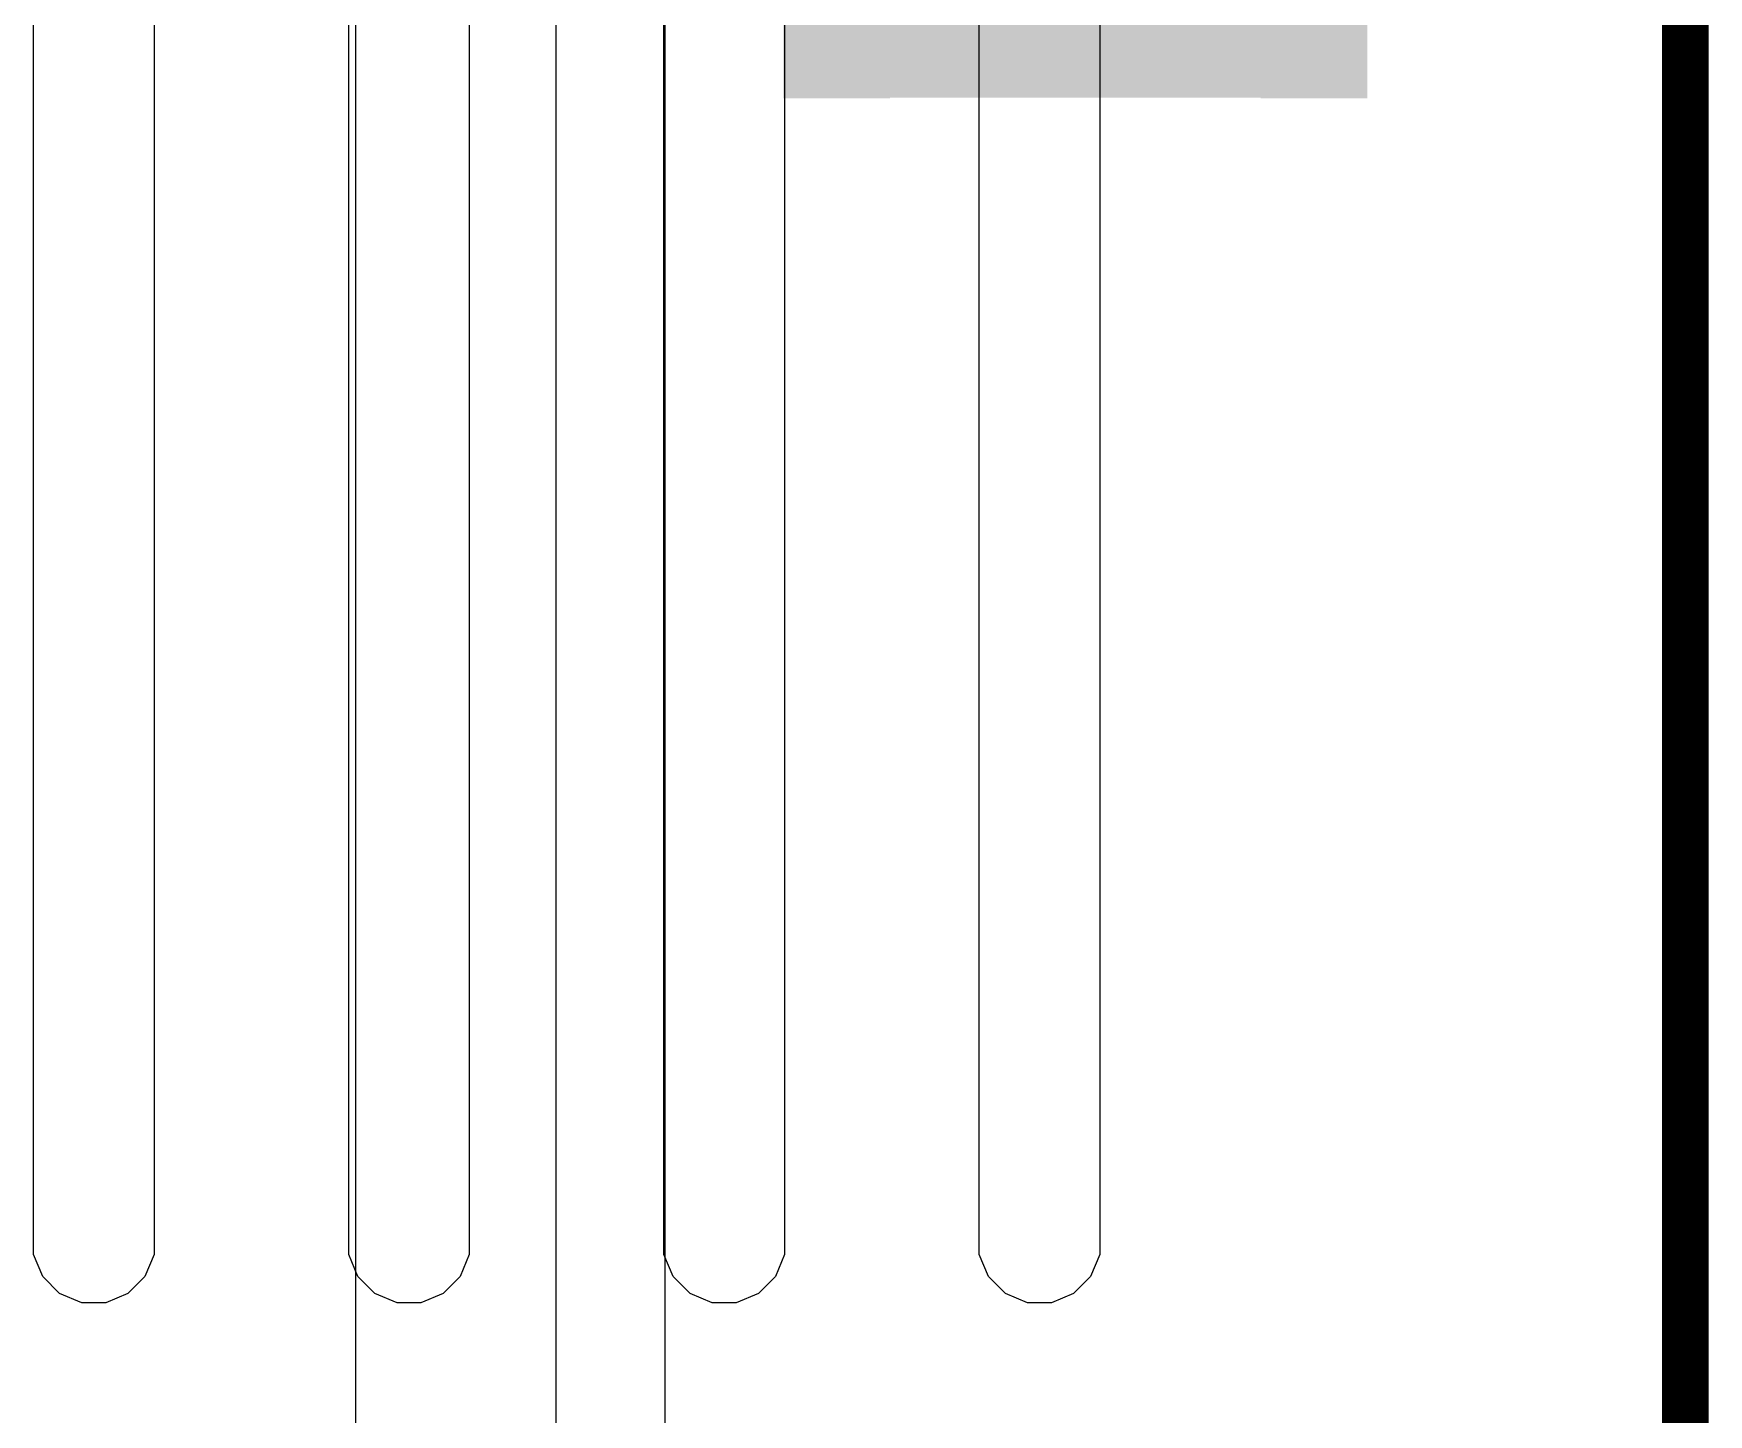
# Model space of a CAD drawing. Header units: inches. Extents: x -4 to 5258, y -4 to 5281.
# Drawn here: x 133.889 to 138.478, y 41.607 to 45.389 of the extents above; entities that cross this region are included whole.
import ezdxf

# ---------------------------------------------------------------- set-up
doc = ezdxf.new("R2010")
doc.units = ezdxf.units.IN
for name, color, linetype in [('Bottom Solder', 6, 'Continuous'), ('Layer 2', 76, 'Continuous'), ('Top Layer', 1, 'Continuous'), ('Top Overlay', 2, 'Continuous'), ('Top Paste', 8, 'Continuous'), ('Top Solder', 216, 'Continuous')]:
    doc.layers.add(name, color=color, linetype=linetype)

# ---------------------------------------------------------------- blocks, each defined once
blk = doc.blocks.new('178_6165_0002_217')
at = {"layer": 'Top Overlay'}
blk.add_lwpolyline([(10.033, -3.047873, 0.127, 0.127, 0), (-10.033, -3.047873, 0.127, 0.127, 0)], format="xyseb", dxfattribs=at)
blk = doc.blocks.new('SOD_123_231')
at = {"layer": 'Top Layer'}
for points in [[(-1.09999526, 0.45000037), (-1.09999526, -0.45000037), (-2.0499959, -0.45000037), (-2.0499959, 0.45000037)], [(2.05000352, 0.45000037), (2.05000352, -0.45000037), (1.10000288, -0.45000037), (1.10000288, 0.45000037)]]:
    blk.add_hatch(color=1, dxfattribs=at).paths.add_polyline_path(points)
at = {"layer": 'Top Overlay'}
for points in [[(0.9652025399999999, 0.50799746), (2.81939746, 0.50799746), (2.81939746, 0.79999586), (0.9652025399999999, 0.79999586)], [(2.1183981, -0.7874), (2.81799538, -0.7874), (2.81799538, 0.7874), (2.1183981, 0.7874)], [(0.96523302, -0.7999628399999998), (2.81942794, -0.7999628399999998), (2.81942794, -0.50796444), (0.96523302, -0.50796444)]]:
    blk.add_hatch(color=2, dxfattribs=at).paths.add_polyline_path(points)
at = {"layer": 'Top Paste'}
for points in [[(-1.09999526, 0.45000037), (-1.09999526, -0.45000037), (-2.0499959, -0.45000037), (-2.0499959, 0.45000037)], [(2.05000352, 0.45000037), (2.05000352, -0.45000037), (1.10000288, -0.45000037), (1.10000288, 0.45000037)]]:
    blk.add_hatch(color=8, dxfattribs=at).paths.add_polyline_path(points)
at = {"layer": 'Top Solder'}
for points in [[(-0.9983952599999999, 0.55160037), (-0.9983952599999999, -0.55160037), (-2.1515959, -0.55160037), (-2.1515959, 0.55160037)], [(2.15160352, 0.55160037), (2.15160352, -0.55160037), (0.99840288, -0.55160037), (0.99840288, 0.55160037)]]:
    blk.add_hatch(color=216, dxfattribs=at).paths.add_polyline_path(points)
at = {"layer": 'Top Overlay'}
for points in [[(0.9652025399999999, 0.7366, 0.127, 0.127, 0), (-1.37159746, 0.7366, 0.127, 0.127, 0)], [(-1.37159746, 0.5842025399999999, 0.127, 0.127, 0), (-1.37159746, 0.7366, 0.127, 0.127, 0)], [(-1.37159746, -0.7366, 0.127, 0.127, 0), (-1.37159746, -0.5842025399999999, 0.127, 0.127, 0)], [(0.9652025399999999, -0.7366, 0.127, 0.127, 0), (-1.37159746, -0.7366, 0.127, 0.127, 0)]]:
    blk.add_lwpolyline(points, format="xyseb", dxfattribs=at)
for points in [[(-1.40334746, 0.7366, 0.0635, 0.0635, 1), (-1.33984746, 0.7366, 0.0635, 0.0635, 1)], [(-1.40334746, 0.7366, 0.0635, 0.0635, 1), (-1.33984746, 0.7366, 0.0635, 0.0635, 1)], [(0.93345254, 0.7366, 0.0635, 0.0635, 1), (0.99695254, 0.7366, 0.0635, 0.0635, 1)], [(-1.40334746, 0.5842025399999999, 0.0635, 0.0635, 1), (-1.33984746, 0.5842025399999999, 0.0635, 0.0635, 1)], [(-1.40334746, -0.5842025399999999, 0.0635, 0.0635, 1), (-1.33984746, -0.5842025399999999, 0.0635, 0.0635, 1)], [(-1.40334746, -0.7366, 0.0635, 0.0635, 1), (-1.33984746, -0.7366, 0.0635, 0.0635, 1)], [(-1.40334746, -0.7366, 0.0635, 0.0635, 1), (-1.33984746, -0.7366, 0.0635, 0.0635, 1)], [(0.93345254, -0.7366, 0.0635, 0.0635, 1), (0.99695254, -0.7366, 0.0635, 0.0635, 1)]]:
    blk.add_lwpolyline(points, format="xyseb", close=True, dxfattribs=at)

msp = doc.modelspace()

# ---------------------------------------------------------------- linework, layer by layer
at = {"layer": 'Bottom Solder'}
for p, q in [((133.88925724, 42.0777543), (133.88925724, 49.5453543)), ((134.21945724, 49.5453543), (134.21945724, 42.0777543)), ((134.75285724, 42.0777543), (134.75285724, 49.5453543)), ((135.08305724, 49.5453543), (135.08305724, 42.0777543)), ((135.61645724, 42.0777543), (135.61645724, 49.5453543)), ((135.94665724, 49.5453543), (135.94665724, 42.0777543)), ((136.48005724, 42.0777543), (136.48005724, 49.5453543)), ((136.81025724, 49.5453543), (136.81025724, 42.0777543)), ((133.88925724, 42.0777543), (133.88925724, 42.0777543)), ((133.88925724, 42.0449121), (133.88925724, 42.0777543)), ((133.91439054, 41.9842315), (133.88925724, 42.0449121)), ((134.21945724, 42.0449121), (134.1943214, 41.9842315)), ((134.21945724, 42.0777543), (134.21945724, 42.0449121)), ((134.75285724, 42.0777543), (134.75285724, 42.0777543)), ((134.75285724, 42.0449121), (134.75285724, 42.0777543)), ((134.77799054, 41.9842315), (134.75285724, 42.0449121)), ((135.08305724, 42.0449121), (135.0579214, 41.9842315)), ((135.08305724, 42.0777543), (135.08305724, 42.0449121)), ((135.61645724, 42.0777543), (135.61645724, 42.0777543)), ((135.61645724, 42.0449121), (135.61645724, 42.0777543)), ((135.64159054, 41.9842315), (135.61645724, 42.0449121)), ((135.94665724, 42.0449121), (135.9215214, 41.9842315)), ((135.94665724, 42.0777543), (135.94665724, 42.0449121)), ((136.48005724, 42.0777543), (136.48005724, 42.0777543)), ((136.48005724, 42.0449121), (136.48005724, 42.0777543)), ((136.50519054, 41.9842315), (136.48005724, 42.0449121)), ((136.81025724, 42.0449121), (136.7851214, 41.9842315)), ((136.81025724, 42.0777543), (136.81025724, 42.0449121)), ((133.96083444, 41.9377876), (133.91439054, 41.9842315)), ((134.1943214, 41.9842315), (134.1478775, 41.9377876)), ((134.82443444, 41.9377876), (134.77799054, 41.9842315)), ((135.0579214, 41.9842315), (135.0114775, 41.9377876)), ((135.68803444, 41.9377876), (135.64159054, 41.9842315)), ((135.9215214, 41.9842315), (135.8750775, 41.9377876)), ((136.55163444, 41.9377876), (136.50519054, 41.9842315)), ((136.7851214, 41.9842315), (136.7386775, 41.9377876)), ((134.02151504, 41.9126543), (133.96083444, 41.9377876)), ((134.05435724, 41.9126543), (134.02151504, 41.9126543)), ((134.0871969, 41.9126543), (134.05435724, 41.9126543)), ((134.1478775, 41.9377876), (134.0871969, 41.9126543)), ((134.88511504, 41.9126543), (134.82443444, 41.9377876)), ((134.91795724, 41.9126543), (134.88511504, 41.9126543)), ((134.9507969, 41.9126543), (134.91795724, 41.9126543)), ((135.0114775, 41.9377876), (134.9507969, 41.9126543)), ((135.74871504, 41.9126543), (135.68803444, 41.9377876)), ((135.78155724, 41.9126543), (135.74871504, 41.9126543)), ((135.8143969, 41.9126543), (135.78155724, 41.9126543)), ((135.8750775, 41.9377876), (135.8143969, 41.9126543)), ((136.61231504, 41.9126543), (136.55163444, 41.9377876)), ((136.64515724, 41.9126543), (136.61231504, 41.9126543)), ((136.6779969, 41.9126543), (136.64515724, 41.9126543)), ((136.7386775, 41.9377876), (136.6779969, 41.9126543))]:
    msp.add_line(p, q, dxfattribs=at)
at = {"layer": 'Layer 2'}
msp.add_line((135.61897438, 47.50242721999999), (135.61897438, 26.41767132), dxfattribs=at)
at = {"layer": 'Top Layer'}
for p, q in [((134.77094204, 49.19606112), (134.77094712, 32.58484212)), ((135.32080124, 32.58484212), (135.32079616, 49.19606112))]:
    msp.add_line(p, q, dxfattribs=at)

# ---------------------------------------------------------------- block references
at = {"rotation": 270}
for name, p in [('178_6165_0002_217', (141.46226724, 50.93139674)), ('SOD_123_231', (136.74331046, 48.03147874))]:
    msp.add_blockref(name, p, dxfattribs=at)

doc.saveas('drawing.dxf')
